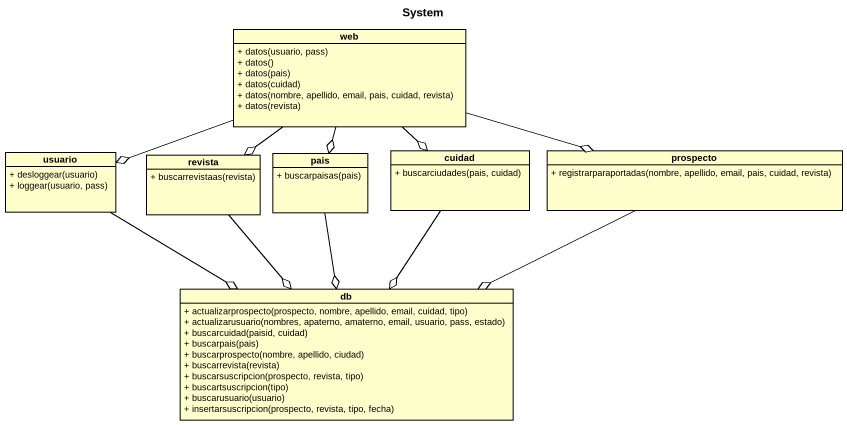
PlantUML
@startuml
title System
hide circle
hide empty members
skinparam classAttributeIconSize 0
class web {
  + datos(usuario, pass)
  + datos()
  + datos(pais)
  + datos(cuidad)
  + datos(nombre, apellido, email, pais, cuidad, revista)
  + datos(revista)
}
class usuario {
  + desloggear(usuario)
  + loggear(usuario, pass)
}
class revista {
  + buscarrevistaas(revista)
}
class pais {
  + buscarpaisas(pais)
}
class cuidad {
  + buscarciudades(pais, cuidad)
}
class prospecto {
  + registrarparaportadas(nombre, apellido, email, pais, cuidad, revista)
}
class db {
  + actualizarprospecto(prospecto, nombre, apellido, email, cuidad, tipo)
  + actualizarusuario(nombres, apaterno, amaterno, email, usuario, pass, estado)
  + buscarcuidad(paisid, cuidad)
  + buscarpais(pais)
  + buscarprospecto(nombre, apellido, ciudad)
  + buscarrevista(revista)
  + buscarsuscripcion(prospecto, revista, tipo)
  + buscartsuscripcion(tipo)
  + buscarusuario(usuario)
  + insertarsuscripcion(prospecto, revista, tipo, fecha)
}
web -left-o usuario
web --o revista
web --o pais
web --o cuidad
web -right-o prospecto
usuario --o db
revista --o db
pais --o db
cuidad --o db
prospecto -left-o db
@enduml
